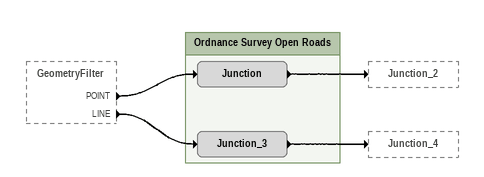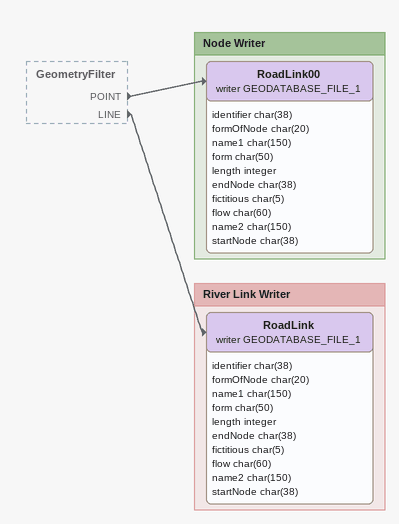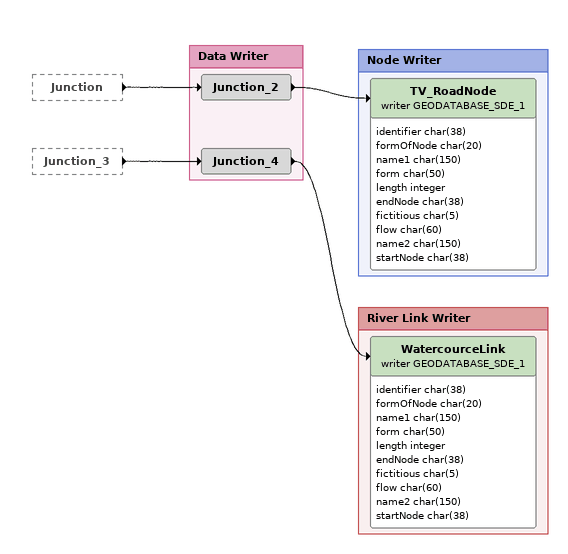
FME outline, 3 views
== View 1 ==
GeometryFilter [outside]
    POINT -> Junction
    LINE -> Junction_3

Bookmark: Ordnance Survey Open Roads
Junction
    -> Junction_2
Junction_3
    -> Junction_4

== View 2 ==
GeometryFilter [outside]
    POINT -> RoadLink00 (writer GEODATABASE_FILE_1)
    LINE -> RoadLink (writer GEODATABASE_FILE_1)

Bookmark: Node Writer
RoadLink00 (writer GEODATABASE_FILE_1)
    attributes: identifier char(38), formOfNode char(20), name1 char(150), form char(50), length integer, endNode char(38), fictitious char(5), flow char(60), name2 char(150), startNode char(38)

Bookmark: River Link Writer
RoadLink (writer GEODATABASE_FILE_1)
    attributes: identifier char(38), formOfNode char(20), name1 char(150), form char(50), length integer, endNode char(38), fictitious char(5), flow char(60), name2 char(150), startNode char(38)

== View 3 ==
Junction [outside]
    -> Junction_2
Junction_3 [outside]
    -> Junction_4

Bookmark: Data Writer
Junction_2
    -> TV_RoadNode (writer GEODATABASE_SDE_1)
Junction_4
    -> WatercourceLink (writer GEODATABASE_SDE_1)

Bookmark: Node Writer
TV_RoadNode (writer GEODATABASE_SDE_1)
    attributes: identifier char(38), formOfNode char(20), name1 char(150), form char(50), length integer, endNode char(38), fictitious char(5), flow char(60), name2 char(150), startNode char(38)

Bookmark: River Link Writer
WatercourceLink (writer GEODATABASE_SDE_1)
    attributes: identifier char(38), formOfNode char(20), name1 char(150), form char(50), length integer, endNode char(38), fictitious char(5), flow char(60), name2 char(150), startNode char(38)
